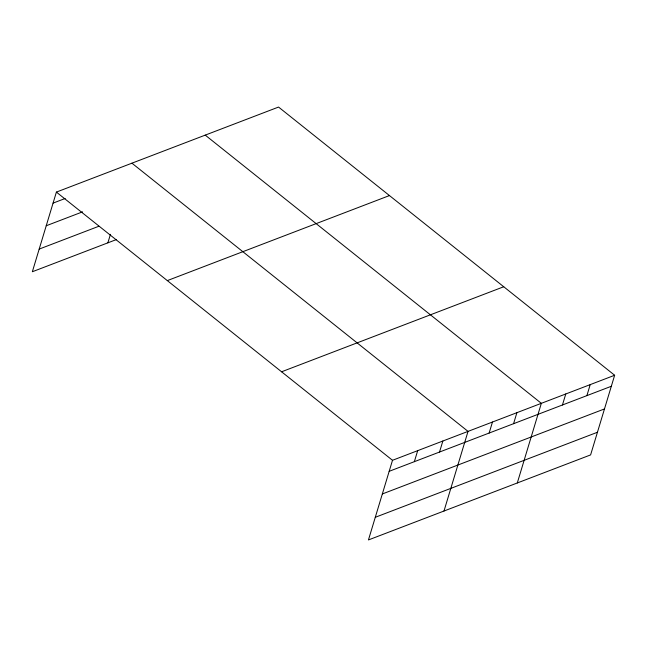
<?xml version="1.0" encoding="UTF-8"?>
<svg xmlns="http://www.w3.org/2000/svg" width="647" height="647" viewBox="0 0 647 647"><rect width="100%" height="100%" fill="white"/><g stroke="black" fill="none" stroke-linecap="round" stroke-linejoin="round"><path stroke-width="0.97" d="M614.65 375.26L392.503 460.292L368.45 539.938L590.606 454.906L614.65 375.26L278.55 107.062L56.394 192.094L32.35 271.74L116.339 239.592M107.879 242.827L110.443 234.335M414.347 461.683L417.679 450.66M439.523 452.043L442.855 441.019M443.988 511.025L468.032 431.379L131.923 163.181M489.14 433.053L492.464 422.03M513.572 423.696L516.904 412.673M517.293 482.969L541.337 403.324L205.236 135.126M562.445 404.99L565.777 393.966M586.886 395.64L590.21 384.609M53.07 203.118L65.193 198.475M46.228 225.763L82.598 211.844M39.184 249.095L98.862 226.256M167.314 280.604L389.462 195.564M281.582 371.79L503.738 286.75M389.171 471.315L611.318 386.283M382.337 493.96L604.484 408.928M375.292 517.293L597.44 432.261M56.394 192.094L392.503 460.292"/></g></svg>
